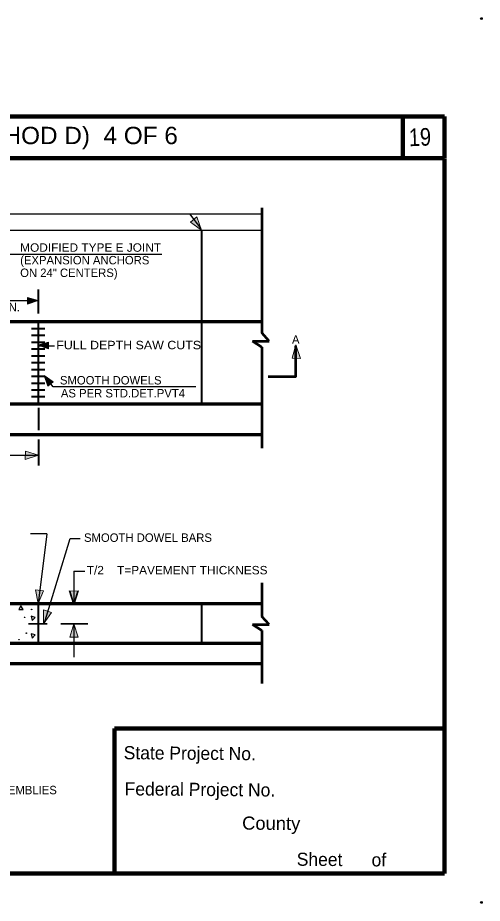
# Model space of a CAD drawing. Extents: x -8731 to 5751, y -59175 to -56618.
# Drawn here: x 5123 to 5751, y -59175 to -57980 of the extents above; entities that cross this region are included whole.
import ezdxf
from ezdxf.enums import TextEntityAlignment as Align

# ---------------------------------------------------------------- set-up
doc = ezdxf.new("R2010")
doc.units = 0
doc.header["$LTSCALE"] = 4.6
doc.header["$PDMODE"] = 32
doc.header["$PDSIZE"] = 2.3
doc.layers.add('1', color=7, linetype='Continuous', lineweight=25)
doc.layers.add('3', color=7, linetype='Continuous', lineweight=40)

msp = doc.modelspace()

# ---------------------------------------------------------------- hatches: boundary and pattern name
at = {"layer": '1'}
for points in [[(5371.82, -58267.04), (5365.38, -58249.12), (5356.62, -58256.18)], [(5151.06, -58362.04), (5136.6, -58366.82), (5136.72, -58357.82)], [(5150.72, -58422.38), (5165.18, -58427.16), (5165.06, -58418.16)], [(5499.26, -58422.04), (5505.22, -58440.14), (5493.96, -58439.98)], [(5159.06, -58463.1), (5164.22, -58477.44), (5171.22, -58471.8)], [(5151.7, -58570.8), (5133.6, -58576.76), (5133.76, -58565.52)], [(5150.94, -58770.9), (5147.24, -58752.22), (5158.38, -58753.76)], [(5198.82, -58772), (5192.86, -58753.92), (5204.1, -58754.08)], [(5199.68, -58772), (5205.64, -58753.92), (5194.4, -58754.08)], [(5158.16, -58798.44), (5158.32, -58779.4), (5168.94, -58783.16)], [(5199.26, -58798.3), (5205.22, -58816.38), (5193.96, -58816.24)]]:
    msp.add_hatch(color=256, dxfattribs=at).paths.add_polyline_path(points)

# ---------------------------------------------------------------- linework, layer by layer
at = {"layer": '1', "lineweight": 100}
for p, q in [((5699.98, -58113.8), (4207.74, -58113.8)), ((5643.72, -58113.8), (5643.72, -58170.06)), ((5699.98, -58113.8), (5699.98, -58170.06)), ((5643.72, -58170.06), (4207.74, -58170.06)), ((5699.98, -58170.06), (5644.26, -58170.06)), ((5699.98, -58170.8), (5699.98, -59135.24)), ((5254.26, -58939.56), (5699.98, -58939.56)), ((5254.26, -58939.56), (5254.26, -59135.24)), ((5699.98, -59135.24), (5059.82, -59135.24))]:
    msp.add_line(p, q, dxfattribs=at)
at = {"layer": '1', "lineweight": 53}
for p, q in [((5453.12, -58237.04), (5453.12, -58405.68)), ((5462.9, -58416.68), (5453.12, -58405.68)), ((5440.74, -58416.68), (5462.9, -58416.68)), ((5453.12, -58424.92), (5440.74, -58416.68)), ((5453.12, -58424.92), (5453.12, -58561.04)), ((5453.12, -58742.8), (5453.12, -58788.18)), ((5462.9, -58799.18), (5453.12, -58788.18)), ((5440.74, -58799.18), (5462.9, -58799.18)), ((5453.12, -58807.44), (5440.74, -58799.18)), ((5453.12, -58807.44), (5453.12, -58878.92))]:
    msp.add_line(p, q, dxfattribs=at)
at = {"layer": '1'}
for p, q in [((4487, -58267.04), (5453.12, -58267.04)), ((5055.5, -58299.56), (5318, -58299.56)), ((5072.3, -58362.04), (5151.06, -58362.04)), ((5152.3, -58423.3), (5173, -58423.3)), ((4742.3, -58570.8), (5151.7, -58570.8)), ((5162.8, -58677.04), (5140.5, -58677.04)), ((5162.8, -58677.04), (5150.94, -58770.74)), ((5199.26, -58727.04), (5199.26, -58770.8)), ((5199.26, -58727.04), (5214.26, -58727.04)), ((5199.26, -58799.56), (5199.26, -58843.3))]:
    msp.add_line(p, q, dxfattribs=at)
at = {"layer": '1', "lineweight": 35}
for p, q in [((5163, -58798.3), (5138, -58798.3)), ((5181.74, -58798.3), (5218, -58798.3))]:
    msp.add_line(p, q, dxfattribs=at)
at = {"layer": '1', "lineweight": 100}
msp.add_lwpolyline([(4207.74, -58117.3), (4207.74, -59135.24), (5698.5, -59135.24)], dxfattribs=at)
at = {"layer": '1', "lineweight": 13}
for points in [[(5371.82, -58267.04), (5365.38, -58249.12), (5356.62, -58256.18)], [(5151.06, -58362.04), (5136.6, -58366.82), (5136.72, -58357.82)], [(5150.72, -58422.38), (5165.18, -58427.16), (5165.06, -58418.16)], [(5499.26, -58422.04), (5505.22, -58440.14), (5493.96, -58439.98)], [(5159.06, -58463.1), (5164.22, -58477.44), (5171.22, -58471.8)], [(5151.7, -58570.8), (5133.6, -58576.76), (5133.76, -58565.52)], [(5150.94, -58770.9), (5147.24, -58752.22), (5158.38, -58753.76)], [(5198.82, -58772), (5192.86, -58753.92), (5204.1, -58754.08)], [(5199.68, -58772), (5205.64, -58753.92), (5194.4, -58754.08)], [(5158.16, -58798.44), (5158.32, -58779.4), (5168.94, -58783.16)], [(5199.26, -58798.3), (5205.22, -58816.38), (5193.96, -58816.24)]]:
    msp.add_lwpolyline(points, close=True, dxfattribs=at)
at = {"layer": '1', "lineweight": 53}
msp.add_lwpolyline([(5461.74, -58464.56), (5499.26, -58464.56), (5499.26, -58423.3)], dxfattribs=at)
at = {"layer": '1'}
msp.add_lwpolyline([(5159.26, -58798.3), (5194.26, -58683.3), (5208, -58683.3)], dxfattribs=at)
for points in [[(5130.74, -58778.92), (5127.82, -58773.88), (5124.9, -58778.88)], [(5147.16, -58789.56), (5141.52, -58788.06), (5143.04, -58793.68)], [(5147.16, -58813.32), (5141.52, -58811.82), (5143.04, -58817.44)]]:
    msp.add_lwpolyline(points, close=True, dxfattribs=at)
for centre in [(5142.218, -58778.878), (5132.597, -58789.631), (5135.097, -58810.881), (5125.097, -58819.631)]:
    msp.add_circle(centre, 0.324, dxfattribs=at)
for p in [(5749.9, -57981.6), (5749.9, -59174.2)]:
    msp.add_point(p, dxfattribs=at)
at = {"layer": '3', "lineweight": 25}
for p, q in [((4813, -58245.3), (5453.12, -58245.3)), ((5355.58, -58245.3), (5370.56, -58264.56))]:
    msp.add_line(p, q, dxfattribs=at)
at = {"layer": '3'}
for p, q in [((5371.74, -58267.04), (5371.74, -58501.28)), ((5151.06, -58347.04), (5151.06, -58379.56)), ((5151.06, -58390.44), (5151.06, -58501.28)), ((5141.84, -58399.64), (5160.26, -58399.64)), ((5141.84, -58408.86), (5160.26, -58408.86)), ((5141.84, -58418.08), (5160.26, -58418.08)), ((5141.84, -58427.28), (5160.26, -58427.28)), ((5141.84, -58436.5), (5160.26, -58436.5)), ((5141.84, -58445.72), (5160.26, -58445.72)), ((5141.84, -58454.92), (5160.26, -58454.92)), ((5141.84, -58464.12), (5160.26, -58464.12)), ((5141.84, -58473.34), (5160.26, -58473.34)), ((5141.84, -58482.56), (5160.26, -58482.56)), ((5141.84, -58491.76), (5160.26, -58491.76)), ((5151.7, -58507.04), (5151.7, -58537.04)), ((5151.7, -58549.56), (5151.7, -58584.56)), ((5150.94, -58770.74), (5150.94, -58824.2)), ((5371.74, -58769.5), (5371.74, -58822.96))]:
    msp.add_line(p, q, dxfattribs=at)
at = {"layer": '3', "lineweight": 70}
for p, q in [((4487, -58390.44), (5453.12, -58390.44)), ((4487, -58501.28), (5453.12, -58501.28)), ((4487, -58543.04), (5453.12, -58543.04)), ((4486.86, -58770.74), (5453.12, -58770.74)), ((4486.86, -58824.2), (5453.12, -58824.2)), ((4486.86, -58851.7), (5453.12, -58851.7))]:
    msp.add_line(p, q, dxfattribs=at)
at = {"layer": '3', "lineweight": 25}
msp.add_lwpolyline([(5364.26, -58478.58), (5171.24, -58478.58), (5160.06, -58464.2)], dxfattribs=at)

# ---------------------------------------------------------------- texts
at = {"layer": '1'}
for s, height, rotation, width, p in [('19', 23.78, 2.121, 0.85, (5652.18, -58153.94)), ('County', 17.66, 359.537, 1.05, (5426.52, -59075.92))]:
    msp.add_text(s, height=height, rotation=rotation, dxfattribs=dict(at, width=width)).set_placement(p)
for s, p in [('State Project No.', (5266.52, -58980.92)), ('Federal Project No.', (5267.78, -59029.68)), ('Sheet      of', (5500.28, -59124.68))]:
    msp.add_text(s, height=17.66, rotation=359.537, dxfattribs=at).set_placement(p)
at = {"layer": '3', "width": 1.05}
msp.add_text('CONCRETE REPAIR DETAIL (METHOD D)  4 OF 6', height=23.4, dxfattribs=at).set_placement((4957.32, -58151.04), align=Align.CENTER)
at = {"layer": '3'}
for s, width, p in [('MODIFIED TYPE E JOINT', 1.05, (5126.74, -58296.26)), ('FULL DEPTH SAW CUTS', 1.1, (5175.48, -58427.82)), ('T/2    T=PAVEMENT THICKNESS', 1.05, (5216.74, -58731.56))]:
    msp.add_text(s, height=11.4, dxfattribs=dict(at, width=width)).set_placement(p)
for s, p in [('(EXPANSION ANCHORS', (5126.74, -58313.28)), ('ON 24" CENTERS)', (5126.74, -58330.32)), ('MIN.', (5094.24, -58376.56)), ('A', (5493.98, -58420.32)), ('SMOOTH DOWELS', (5180.48, -58475.32)), ('AS PER STD.DET.PVT4', (5181.74, -58492.82)), ('SMOOTH DOWEL BARS', (5212.98, -58687.68)), ('REPAIRS PERFORMED TO COMPLETELY REPLACE SLABS BETWEEN TWO JOINTS. EXISTING DOWELS AND ASSEMBLIES', (4281.74, -59028.28))]:
    msp.add_text(s, height=11.4, dxfattribs=at).set_placement(p)

doc.saveas('drawing.dxf')
